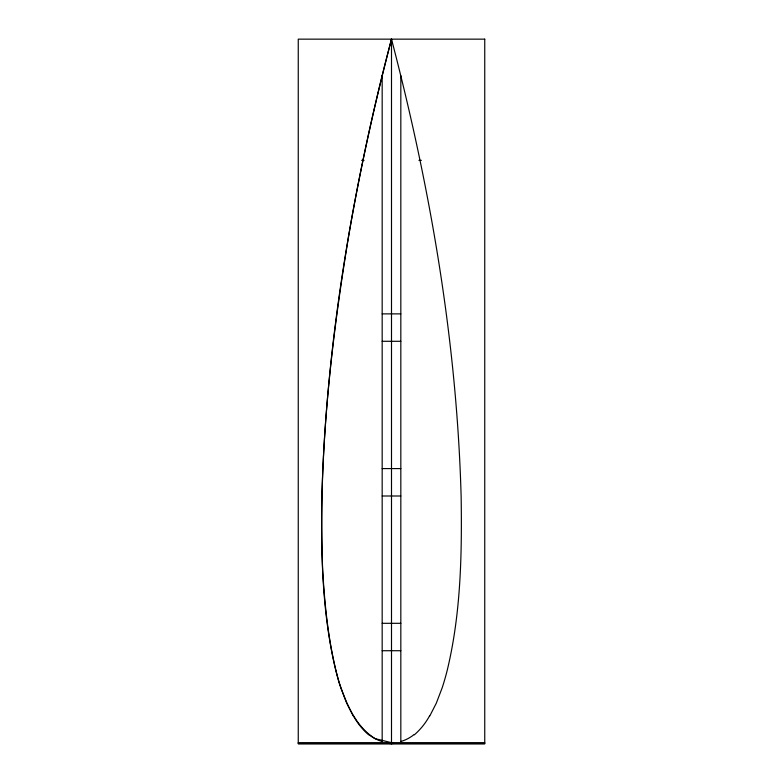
<?xml version="1.0" encoding="UTF-8"?>
<svg xmlns="http://www.w3.org/2000/svg" width="783" height="783" viewBox="0 0 783 783"><rect width="100%" height="100%" fill="white"/><g stroke="black" fill="none" stroke-linecap="round" stroke-linejoin="round"><path stroke-width="1.17" d="M429.808 715.926L436.288 703.222L442.111 688.003A249.983 248.886 0 0 0 447.201 670.395C460.835 613.911 461.999 555.274 461.158 497.44C456.959 342.562 430.591 188.85 391.5 39.15C352.409 188.85 326.041 342.562 321.842 497.44C320.991 555.284 322.185 613.901 335.78 670.395A249.983 248.886 0 0 0 340.869 688.012L346.712 703.222L353.192 715.926M361.638 160.358L364.075 160.358M418.925 160.358L421.362 160.358M382.173 313.875L400.827 313.875M382.173 341.29L400.827 341.29M382.173 468.586L400.827 468.586M382.173 496.001L400.827 496.001M382.173 623.307L400.827 623.307M382.173 650.722L400.827 650.722M298.254 742.685L484.746 742.685M298.254 743.537L484.746 743.537M391.5 742.685L375.106 738.653C355.208 726.135 346.321 703.506 339.049 682.228C328.762 645.721 324.886 607.892 322.665 570.151C318.221 457.771 330.495 345.43 348.885 234.704A2276.533 2266.531 0 0 1 391.5 39.15L391.5 743.85M400.827 75.569L400.827 741.442M382.173 75.569L382.173 741.442M368.636 734.816A69.012 68.708 0 0 1 353.407 715.819M382.163 741.491A37.193 37.026 0 0 1 368.891 734.523M429.593 715.819A69.012 68.708 0 0 1 414.364 734.816M414.109 734.523A37.193 37.026 0 0 1 400.837 741.491M389.2 743.459A35.118 35.108 0 0 0 390.991 743.527L392.009 743.527A35.118 35.108 0 0 0 393.8 743.459M484.746 39.15L298.254 39.15L298.254 743.85L484.746 743.85L484.746 39.15"/></g></svg>
